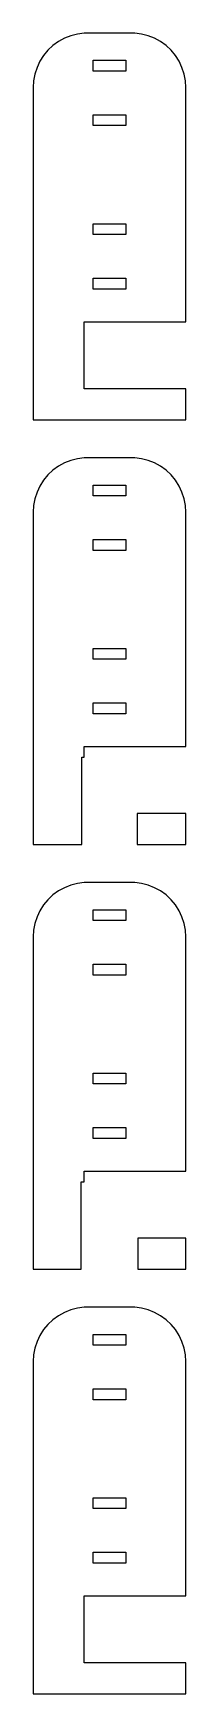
# Model space of a CAD drawing. Header units: metres. Extents: x -7 to 7, y 0 to 152.
import ezdxf

# ---------------------------------------------------------------- set-up
doc = ezdxf.new("R2010")
doc.units = ezdxf.units.M

msp = doc.modelspace()

# ---------------------------------------------------------------- linework, layer by layer
for p, q in [((-2.31395, 152.49), (-2.9369, 152.411)), ((2.31395, 152.49), (-2.31395, 152.49)), ((2.9369, 152.411), (2.31395, 152.49)), ((-5.18712, 151.353), (-5.64484, 150.923)), ((-4.67912, 151.722), (-5.18712, 151.353)), ((-4.12889, 152.024), (-4.67912, 151.722)), ((-3.54507, 152.255), (-4.12889, 152.024)), ((-2.9369, 152.411), (-3.54507, 152.255)), ((3.54507, 152.255), (2.9369, 152.411)), ((4.12889, 152.024), (3.54507, 152.255)), ((4.67912, 151.722), (4.12889, 152.024)), ((5.18712, 151.353), (4.67912, 151.722)), ((5.64484, 150.923), (5.18712, 151.353)), ((-6.38153, 149.909), (-6.64888, 149.341)), ((-6.04507, 150.439), (-6.38153, 149.909)), ((-5.64484, 150.923), (-6.04507, 150.439)), ((-1.5, 149), (-1.5, 150)), ((-1.5, 150), (1.5, 150)), ((1.5, 150), (1.5, 149)), ((6.04507, 150.439), (5.64484, 150.923)), ((6.38153, 149.909), (6.04507, 150.439)), ((6.64888, 149.341), (6.38153, 149.909)), ((-6.96057, 148.127), (-7, 147.5)), ((-6.84291, 148.743), (-6.96057, 148.127)), ((-6.64888, 149.341), (-6.84291, 148.743)), ((1.5, 149), (-1.5, 149)), ((6.84291, 148.743), (6.64888, 149.341)), ((6.96057, 148.127), (6.84291, 148.743)), ((7, 147.5), (6.96057, 148.127)), ((-7, 147.5), (-7, 117)), ((7, 126), (7, 147.5)), ((-1.5, 144), (-1.5, 145)), ((-1.5, 145), (1.5, 145)), ((1.5, 145), (1.5, 144)), ((1.5, 144), (-1.5, 144)), ((-1.5, 134), (-1.5, 135)), ((-1.5, 135), (1.5, 135)), ((1.5, 135), (1.5, 134)), ((1.5, 134), (-1.5, 134)), ((-1.5, 129), (-1.5, 130)), ((-1.5, 130), (1.5, 130)), ((1.5, 130), (1.5, 129)), ((1.5, 129), (-1.5, 129)), ((-2.33968, 119.83), (-2.33968, 126)), ((-2.33968, 126), (7, 126)), ((7, 119.83), (-2.33968, 119.83)), ((7, 117), (7, 119.83)), ((-7, 117), (7, 117)), ((-4.12889, 113.024), (-4.67912, 112.722)), ((-3.54507, 113.255), (-4.12889, 113.024)), ((-2.9369, 113.411), (-3.54507, 113.255)), ((-2.31395, 113.49), (-2.9369, 113.411)), ((2.31395, 113.49), (-2.31395, 113.49)), ((2.9369, 113.411), (2.31395, 113.49)), ((3.54507, 113.255), (2.9369, 113.411)), ((4.12889, 113.024), (3.54507, 113.255)), ((4.67912, 112.722), (4.12889, 113.024)), ((-6.04507, 111.439), (-6.38153, 110.909)), ((-5.64484, 111.923), (-6.04507, 111.439)), ((-5.18712, 112.353), (-5.64484, 111.923)), ((-4.67912, 112.722), (-5.18712, 112.353)), ((5.18712, 112.353), (4.67912, 112.722)), ((5.64484, 111.923), (5.18712, 112.353)), ((6.04507, 111.439), (5.64484, 111.923)), ((6.38153, 110.909), (6.04507, 111.439)), ((-6.64888, 110.341), (-6.84291, 109.743)), ((-6.38153, 110.909), (-6.64888, 110.341)), ((-1.5, 110), (-1.5, 111)), ((-1.5, 111), (1.5, 111)), ((1.5, 110), (-1.5, 110)), ((1.5, 111), (1.5, 110)), ((6.64888, 110.341), (6.38153, 110.909)), ((6.84291, 109.743), (6.64888, 110.341)), ((-6.96057, 109.127), (-7, 108.5)), ((-7, 108.5), (-7, 78)), ((-6.84291, 109.743), (-6.96057, 109.127)), ((6.96057, 109.127), (6.84291, 109.743)), ((7, 108.5), (6.96057, 109.127)), ((7, 87), (7, 108.5)), ((-1.5, 105), (-1.5, 106)), ((-1.5, 106), (1.5, 106)), ((1.5, 106), (1.5, 105)), ((1.5, 105), (-1.5, 105)), ((-1.5, 95), (-1.5, 96)), ((-1.5, 96), (1.5, 96)), ((1.5, 95), (-1.5, 95)), ((1.5, 96), (1.5, 95)), ((-1.5, 90), (-1.5, 91)), ((-1.5, 91), (1.5, 91)), ((1.5, 90), (-1.5, 90)), ((1.5, 91), (1.5, 90)), ((-2.33968, 86), (-2.33968, 87)), ((-2.33968, 87), (7, 87)), ((-2.53072, 86), (-2.33968, 86)), ((-2.53072, 78), (-2.53072, 86)), ((7, 80.83), (2.53072, 80.83)), ((2.53072, 80.83), (2.53072, 78)), ((7, 78), (7, 80.83)), ((-7, 78), (-2.53072, 78)), ((2.53072, 78), (7, 78)), ((-5.18712, 73.3526), (-5.64484, 72.9227)), ((-4.67912, 73.7216), (-5.18712, 73.3526)), ((-4.12889, 74.0241), (-4.67912, 73.7216)), ((-3.54507, 74.2553), (-4.12889, 74.0241)), ((-2.9369, 74.4114), (-3.54507, 74.2553)), ((-2.31395, 74.4901), (-2.9369, 74.4114)), ((2.31395, 74.4901), (-2.31395, 74.4901)), ((2.9369, 74.4114), (2.31395, 74.4901)), ((3.54507, 74.2553), (2.9369, 74.4114)), ((4.12889, 74.0241), (3.54507, 74.2553)), ((4.67912, 73.7216), (4.12889, 74.0241)), ((5.18712, 73.3526), (4.67912, 73.7216)), ((5.64484, 72.9227), (5.18712, 73.3526)), ((-6.38153, 71.9088), (-6.64888, 71.3406)), ((-6.04507, 72.4389), (-6.38153, 71.9088)), ((-5.64484, 72.9227), (-6.04507, 72.4389)), ((-1.5, 71), (-1.5, 72)), ((-1.5, 72), (1.5, 72)), ((1.5, 72), (1.5, 71)), ((6.04507, 72.4389), (5.64484, 72.9227)), ((6.38153, 71.9088), (6.04507, 72.4389)), ((6.64888, 71.3406), (6.38153, 71.9088)), ((-6.84291, 70.7434), (-6.96057, 70.1267)), ((-6.64888, 71.3406), (-6.84291, 70.7434)), ((1.5, 71), (-1.5, 71)), ((6.84291, 70.7434), (6.64888, 71.3406)), ((6.96057, 70.1267), (6.84291, 70.7434)), ((-6.96057, 70.1267), (-7, 69.5)), ((-7, 69.5), (-7, 39)), ((7, 69.5), (6.96057, 70.1267)), ((7, 48), (7, 69.5)), ((-1.5, 66), (-1.5, 67)), ((-1.5, 67), (1.5, 67)), ((1.5, 66), (-1.5, 66)), ((1.5, 67), (1.5, 66)), ((-1.5, 56), (-1.5, 57)), ((-1.5, 57), (1.5, 57)), ((1.5, 57), (1.5, 56)), ((1.5, 56), (-1.5, 56)), ((-1.5, 51), (-1.5, 52)), ((-1.5, 52), (1.5, 52)), ((1.5, 52), (1.5, 51)), ((1.5, 51), (-1.5, 51)), ((-2.33968, 47), (-2.33968, 48)), ((-2.33968, 48), (7, 48)), ((-2.59418, 47), (-2.33968, 47)), ((-2.59418, 39), (-2.59418, 47)), ((7, 41.83), (2.59418, 41.83)), ((2.59418, 41.83), (2.59418, 39)), ((7, 39), (7, 41.83)), ((-7, 39), (-2.59418, 39)), ((2.59418, 39), (7, 39)), ((-3.54507, 35.2553), (-4.12889, 35.0241)), ((-2.9369, 35.4114), (-3.54507, 35.2553)), ((-2.31395, 35.4901), (-2.9369, 35.4114)), ((2.31395, 35.4901), (-2.31395, 35.4901)), ((2.9369, 35.4114), (2.31395, 35.4901)), ((3.54507, 35.2553), (2.9369, 35.4114)), ((4.12889, 35.0241), (3.54507, 35.2553)), ((-5.64484, 33.9227), (-6.04507, 33.4389)), ((-5.18712, 34.3526), (-5.64484, 33.9227)), ((-4.67912, 34.7216), (-5.18712, 34.3526)), ((-4.12889, 35.0241), (-4.67912, 34.7216)), ((4.67912, 34.7216), (4.12889, 35.0241)), ((5.18712, 34.3526), (4.67912, 34.7216)), ((5.64484, 33.9227), (5.18712, 34.3526)), ((6.04507, 33.4389), (5.64484, 33.9227)), ((-6.64888, 32.3406), (-6.84291, 31.7434)), ((-6.38153, 32.9088), (-6.64888, 32.3406)), ((-6.04507, 33.4389), (-6.38153, 32.9088)), ((-1.5, 32), (-1.5, 33)), ((-1.5, 33), (1.5, 33)), ((1.5, 33), (1.5, 32)), ((6.38153, 32.9088), (6.04507, 33.4389)), ((6.64888, 32.3406), (6.38153, 32.9088)), ((6.84291, 31.7434), (6.64888, 32.3406)), ((-6.96057, 31.1267), (-7, 30.5)), ((-7, 30.5), (-7, 0)), ((-6.84291, 31.7434), (-6.96057, 31.1267)), ((1.5, 32), (-1.5, 32)), ((6.96057, 31.1267), (6.84291, 31.7434)), ((7, 30.5), (6.96057, 31.1267)), ((7, 9), (7, 30.5)), ((-1.5, 27), (-1.5, 28)), ((-1.5, 28), (1.5, 28)), ((1.5, 28), (1.5, 27)), ((1.5, 27), (-1.5, 27)), ((-1.5, 17), (-1.5, 18)), ((-1.5, 18), (1.5, 18)), ((1.5, 17), (-1.5, 17)), ((1.5, 18), (1.5, 17)), ((-1.5, 12), (-1.5, 13)), ((-1.5, 13), (1.5, 13)), ((1.5, 13), (1.5, 12)), ((1.5, 12), (-1.5, 12)), ((-2.33968, 2.82999), (-2.33968, 9)), ((-2.33968, 9), (7, 9)), ((7, 2.82999), (-2.33968, 2.82999)), ((7, 0), (7, 2.82999)), ((-7, 0), (7, 0))]:
    msp.add_line(p, q)

doc.saveas('drawing.dxf')
